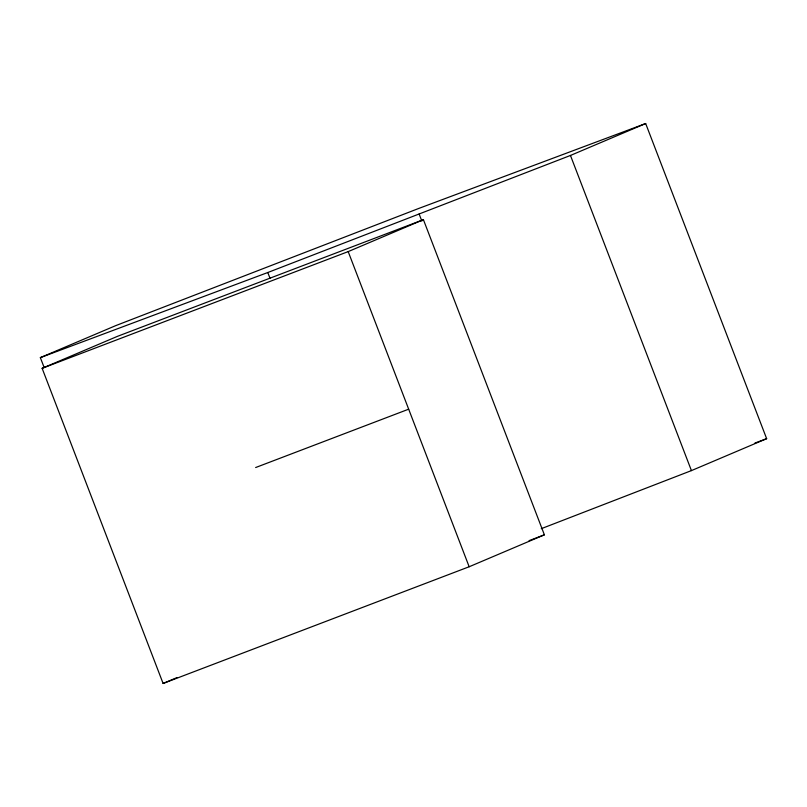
<?xml version="1.0" encoding="UTF-8"?>
<svg xmlns="http://www.w3.org/2000/svg" width="807" height="807" viewBox="0 0 807 807"><rect width="100%" height="100%" fill="white"/><g stroke="black" fill="none" stroke-linecap="round" stroke-linejoin="round"><path stroke-width="1.21" d="M43.961 367.034L40.35 357.632L115.572 325.695L418.238 208.64L645.671 123.532L766.65 438.675L691.428 470.612L541.275 528.686M42.135 368.325L117.348 336.388L423.413 219.665L544.382 534.819L469.16 566.756L163.105 683.468L42.135 368.325L348.19 251.602L423.413 219.665M40.35 357.632L267.793 272.514L570.458 155.458L645.671 123.532M163.105 683.468L176.995 677.577M255.648 467.535L408.675 409.179M529.079 540.65L544.382 534.819M754.868 443.083L766.65 438.675M570.458 155.458L691.428 470.612M419.126 213.986L421.829 221.047M348.19 251.602L469.16 566.756M267.793 272.514L270.052 278.395"/></g></svg>
